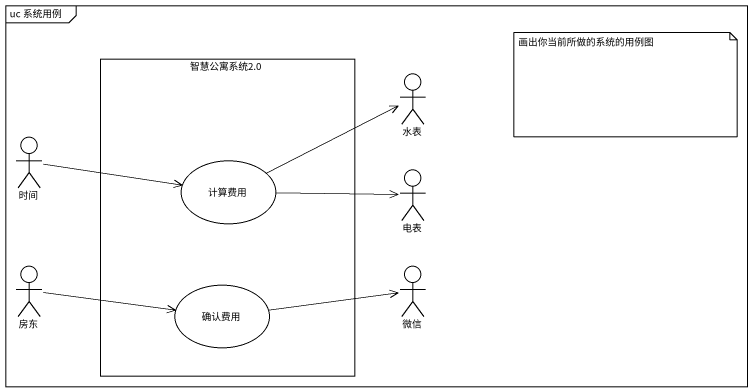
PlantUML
@startuml
mainframe uc 系统用例
rectangle "智慧公寓系统2.0" as 智慧公寓系统2_0 {
  usecase 计算费用
  usecase 确认费用
}
actor 水表
actor 时间
actor 电表
actor 房东
actor 微信
时间 -right-> 计算费用
计算费用 -right-> 水表
计算费用 -right-> 电表
房东 -right-> 确认费用
确认费用 -right-> 微信
note as N1
  画出你当前所做的系统的用例图
end note
@enduml
